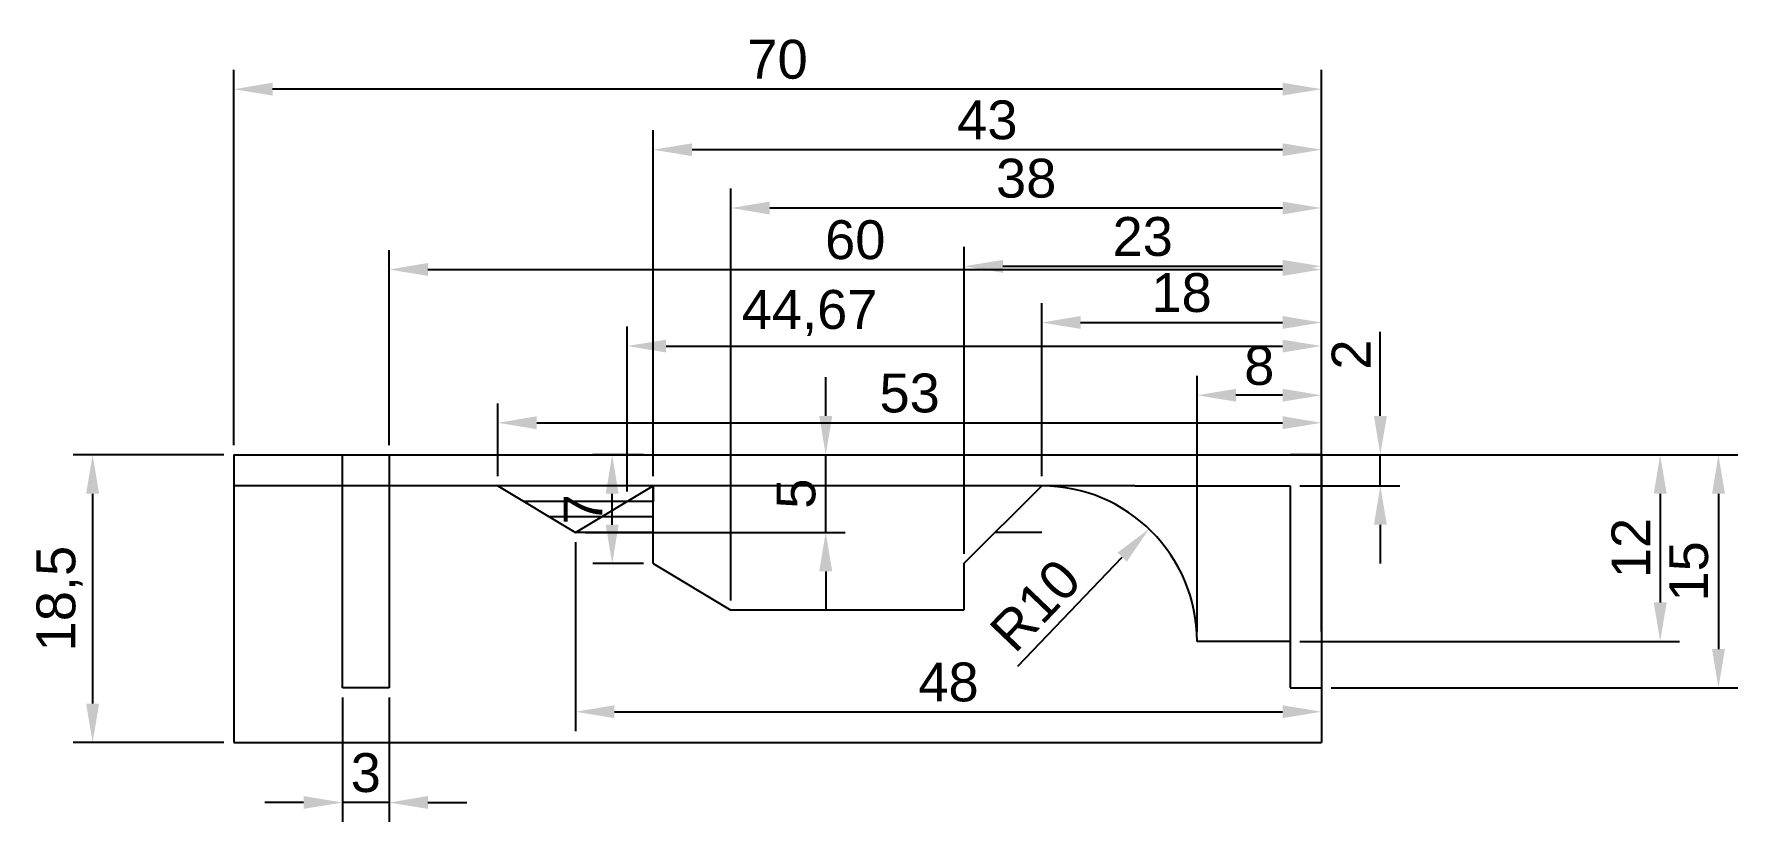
# Model space of a CAD drawing. Header units: millimetres. Extents: x 71 to 180, y 66 to 116.
import ezdxf

# ---------------------------------------------------------------- set-up
doc = ezdxf.new("R2010")
doc.units = ezdxf.units.MM
doc.styles.get("Standard").update_dxf_attribs({"font": 'arial.ttf'})
doc.dimstyles.new('ISO-25', dxfattribs={"dimtxt": 2.5, "dimasz": 2.5, "dimexe": 1.25, "dimexo": 0.625, "dimtad": 1, "dimtxsty": 'Standard', "dimcen": 2.5, "dimadec": 0, "dimazin": 0, "dimtfac": 1, "dimtmove": 0, "dimatfit": 3, "dimfxl": 1, "dimarcsym": 0})

# ---------------------------------------------------------------- blocks, each defined once
blk = doc.blocks.new('*D2')
at = {"color": 0, "lineweight": -2, "transparency": 16777216}
for p, q in [((83.42, 89.84), (83.42, 113.98)), ((153.42, 89.84), (153.42, 113.98)), ((150.92, 112.73), (85.92, 112.73))]:
    blk.add_line(p, q, dxfattribs=at)
at = {"color": 0, "transparency": 16777216}
for points in [[(85.92, 113.15), (85.92, 112.32), (83.42, 112.73)], [(150.92, 113.15), (150.92, 112.32), (153.42, 112.73)]]:
    blk.add_solid(points, dxfattribs=at)
at = {"layer": 'Defpoints', "color": 0, "transparency": 16777216}
for p in [(83.42, 112.73), (83.42, 89.21), (153.42, 89.21)]:
    blk.add_point(p, dxfattribs=at)
at = {"color": 0, "transparency": 16777216, "insert": (118.42, 114.64), "char_height": 2.5, "attachment_point": 5}
blk.add_mtext('70', dxfattribs=at)
blk = doc.blocks.new('*D3')
at = {"color": 0, "lineweight": -2, "transparency": 16777216}
for p, q in [((82.79, 89.21), (73.09, 89.21)), ((74.34, 86.71), (74.34, 73.21)), ((82.79, 70.71), (73.09, 70.71))]:
    blk.add_line(p, q, dxfattribs=at)
at = {"color": 0, "transparency": 16777216}
for points in [[(73.92, 86.71), (74.76, 86.71), (74.34, 89.21)], [(73.92, 73.21), (74.76, 73.21), (74.34, 70.71)]]:
    blk.add_solid(points, dxfattribs=at)
at = {"layer": 'Defpoints', "color": 0, "transparency": 16777216}
for p in [(83.42, 89.21), (74.34, 70.71), (83.42, 70.71)]:
    blk.add_point(p, dxfattribs=at)
at = {"color": 0, "transparency": 16777216, "insert": (72.21, 79.96), "char_height": 2.5, "attachment_point": 5, "rotation": 90}
blk.add_mtext('18,5', dxfattribs=at)
blk = doc.blocks.new('*D4')
at = {"color": 0, "lineweight": -2, "transparency": 16777216}
for p, q in [((157.21, 91.71), (157.21, 97.12)), ((152.04, 89.21), (158.46, 89.21)), ((157.21, 87.21), (157.21, 89.21)), ((152.04, 87.21), (158.46, 87.21)), ((157.21, 84.71), (157.21, 82.21))]:
    blk.add_line(p, q, dxfattribs=at)
at = {"color": 0, "transparency": 16777216}
for points in [[(156.8, 91.71), (157.63, 91.71), (157.21, 89.21)], [(156.8, 84.71), (157.63, 84.71), (157.21, 87.21)]]:
    blk.add_solid(points, dxfattribs=at)
at = {"layer": 'Defpoints', "color": 0, "transparency": 16777216}
for p in [(151.42, 89.21), (157.21, 89.21), (151.42, 87.21)]:
    blk.add_point(p, dxfattribs=at)
at = {"color": 0, "transparency": 16777216, "insert": (155.33, 95.66), "char_height": 2.5, "attachment_point": 5, "rotation": 90}
blk.add_mtext('2', dxfattribs=at)
blk = doc.blocks.new('*D5')
at = {"color": 0, "lineweight": -2, "transparency": 16777216}
for p, q in [((154.04, 89.21), (180.22, 89.21)), ((178.97, 86.71), (178.97, 76.71)), ((154.04, 74.21), (180.22, 74.21))]:
    blk.add_line(p, q, dxfattribs=at)
at = {"color": 0, "transparency": 16777216}
for points in [[(178.56, 86.71), (179.39, 86.71), (178.97, 89.21)], [(178.56, 76.71), (179.39, 76.71), (178.97, 74.21)]]:
    blk.add_solid(points, dxfattribs=at)
at = {"layer": 'Defpoints', "color": 0, "transparency": 16777216}
for p in [(153.42, 89.21), (153.42, 74.21), (178.97, 74.21)]:
    blk.add_point(p, dxfattribs=at)
at = {"color": 0, "transparency": 16777216, "insert": (177.07, 81.71), "char_height": 2.5, "attachment_point": 5, "rotation": 90}
blk.add_mtext('15', dxfattribs=at)
blk = doc.blocks.new('*D6')
at = {"color": 0, "lineweight": -2, "transparency": 16777216}
for p, q in [((152.04, 89.21), (176.47, 89.21)), ((175.22, 86.71), (175.22, 79.71)), ((152.04, 77.21), (176.47, 77.21))]:
    blk.add_line(p, q, dxfattribs=at)
at = {"color": 0, "transparency": 16777216}
for points in [[(174.81, 86.71), (175.64, 86.71), (175.22, 89.21)], [(174.81, 79.71), (175.64, 79.71), (175.22, 77.21)]]:
    blk.add_solid(points, dxfattribs=at)
at = {"layer": 'Defpoints', "color": 0, "transparency": 16777216}
for p in [(151.42, 89.21), (151.42, 77.21), (175.22, 77.21)]:
    blk.add_point(p, dxfattribs=at)
at = {"color": 0, "transparency": 16777216, "insert": (173.34, 83.21), "char_height": 2.5, "attachment_point": 5, "rotation": 90}
blk.add_mtext('12', dxfattribs=at)
blk = doc.blocks.new('*D1')
at = {"color": 0, "lineweight": -2, "transparency": 16777216}
for p, q in [((145.42, 77.84), (145.42, 94.29)), ((153.42, 77.84), (153.42, 94.29)), ((150.92, 93.04), (147.92, 93.04))]:
    blk.add_line(p, q, dxfattribs=at)
at = {"color": 0, "transparency": 16777216}
for points in [[(147.92, 93.46), (147.92, 92.63), (145.42, 93.04)], [(150.92, 93.46), (150.92, 92.63), (153.42, 93.04)]]:
    blk.add_solid(points, dxfattribs=at)
at = {"layer": 'Defpoints', "color": 0, "transparency": 16777216}
for p in [(145.42, 93.04), (145.42, 77.21), (153.42, 77.21)]:
    blk.add_point(p, dxfattribs=at)
at = {"color": 0, "transparency": 16777216, "insert": (149.42, 94.94), "char_height": 2.5, "attachment_point": 5}
blk.add_mtext('8', dxfattribs=at)
blk = doc.blocks.new('*D7')
at = {"color": 0, "lineweight": -2, "transparency": 16777216}
for p, q in [((135.42, 87.84), (135.42, 98.97)), ((153.42, 87.84), (153.42, 98.97)), ((137.92, 97.72), (150.92, 97.72))]:
    blk.add_line(p, q, dxfattribs=at)
at = {"color": 0, "transparency": 16777216}
for points in [[(137.92, 98.14), (137.92, 97.31), (135.42, 97.72)], [(150.92, 98.14), (150.92, 97.31), (153.42, 97.72)]]:
    blk.add_solid(points, dxfattribs=at)
at = {"layer": 'Defpoints', "color": 0, "transparency": 16777216}
for p in [(153.42, 97.72), (135.42, 87.21), (153.42, 87.21)]:
    blk.add_point(p, dxfattribs=at)
at = {"color": 0, "transparency": 16777216, "insert": (144.42, 99.63), "char_height": 2.5, "attachment_point": 5}
blk.add_mtext('18', dxfattribs=at)
blk = doc.blocks.new('*D8')
at = {"color": 0, "lineweight": -2, "transparency": 16777216}
for p, q in [((110.42, 87.84), (110.42, 110.09)), ((153.42, 87.84), (153.42, 110.09)), ((150.92, 108.84), (112.92, 108.84))]:
    blk.add_line(p, q, dxfattribs=at)
at = {"color": 0, "transparency": 16777216}
for points in [[(112.92, 109.25), (112.92, 108.42), (110.42, 108.84)], [(150.92, 109.25), (150.92, 108.42), (153.42, 108.84)]]:
    blk.add_solid(points, dxfattribs=at)
at = {"layer": 'Defpoints', "color": 0, "transparency": 16777216}
for p in [(110.42, 108.84), (110.42, 87.21), (153.42, 87.21)]:
    blk.add_point(p, dxfattribs=at)
at = {"color": 0, "transparency": 16777216, "insert": (131.92, 110.74), "char_height": 2.5, "attachment_point": 5}
blk.add_mtext('43', dxfattribs=at)
blk = doc.blocks.new('*D9')
at = {"color": 0, "lineweight": -2, "transparency": 16777216}
for p, q in [((115.42, 79.84), (115.42, 106.34)), ((153.42, 79.84), (153.42, 106.34)), ((117.92, 105.09), (150.92, 105.09))]:
    blk.add_line(p, q, dxfattribs=at)
at = {"color": 0, "transparency": 16777216}
for points in [[(117.92, 105.5), (117.92, 104.67), (115.42, 105.09)], [(150.92, 105.5), (150.92, 104.67), (153.42, 105.09)]]:
    blk.add_solid(points, dxfattribs=at)
at = {"layer": 'Defpoints', "color": 0, "transparency": 16777216}
for p in [(153.42, 105.09), (115.42, 79.21), (153.42, 79.21)]:
    blk.add_point(p, dxfattribs=at)
at = {"color": 0, "transparency": 16777216, "insert": (134.42, 106.99), "char_height": 2.5, "attachment_point": 5}
blk.add_mtext('38', dxfattribs=at)
blk = doc.blocks.new('*D10')
at = {"color": 0, "lineweight": -2, "transparency": 16777216}
for p, q in [((130.42, 82.84), (130.42, 102.59)), ((153.42, 82.84), (153.42, 102.59)), ((132.92, 101.34), (150.92, 101.34))]:
    blk.add_line(p, q, dxfattribs=at)
at = {"color": 0, "transparency": 16777216}
for points in [[(132.92, 101.75), (132.92, 100.92), (130.42, 101.34)], [(150.92, 101.75), (150.92, 100.92), (153.42, 101.34)]]:
    blk.add_solid(points, dxfattribs=at)
at = {"layer": 'Defpoints', "color": 0, "transparency": 16777216}
for p in [(153.42, 101.34), (130.42, 82.21), (153.42, 82.21)]:
    blk.add_point(p, dxfattribs=at)
at = {"color": 0, "transparency": 16777216, "insert": (141.92, 103.24), "char_height": 2.5, "attachment_point": 5}
blk.add_mtext('23', dxfattribs=at)
blk = doc.blocks.new('*D12')
at = {"color": 0, "lineweight": -2, "transparency": 16777216}
for p, q in [((109.79, 89.21), (106.53, 89.21)), ((107.78, 84.71), (107.78, 86.71)), ((109.79, 82.21), (106.53, 82.21))]:
    blk.add_line(p, q, dxfattribs=at)
at = {"color": 0, "transparency": 16777216}
for points in [[(107.36, 86.71), (108.19, 86.71), (107.78, 89.21)], [(107.36, 84.71), (108.19, 84.71), (107.78, 82.21)]]:
    blk.add_solid(points, dxfattribs=at)
at = {"layer": 'Defpoints', "color": 0, "transparency": 16777216}
for p in [(107.78, 89.21), (110.42, 89.21), (110.42, 82.21)]:
    blk.add_point(p, dxfattribs=at)
at = {"color": 0, "transparency": 16777216, "insert": (105.9, 85.71), "char_height": 2.5, "attachment_point": 5, "rotation": 90}
blk.add_mtext('7', dxfattribs=at)
blk = doc.blocks.new('*D13')
at = {"color": 0, "lineweight": -2, "transparency": 16777216}
blk.add_line((133.89, 75.61), (140.6, 82.63), dxfattribs=at)
at = {"color": 0, "transparency": 16777216}
blk.add_solid([(140.3, 82.92), (140.9, 82.34), (142.33, 84.44)], dxfattribs=at)
at = {"layer": 'Defpoints', "color": 0, "transparency": 16777216}
for p in [(142.33, 84.44), (135.42, 77.21)]:
    blk.add_point(p, dxfattribs=at)
at = {"color": 0, "transparency": 16777216, "insert": (135.01, 79.53), "char_height": 2.5, "attachment_point": 5, "rotation": 46.2803}
blk.add_mtext('R10', dxfattribs=at)
blk = doc.blocks.new('*D14')
at = {"color": 0, "lineweight": -2, "transparency": 16777216}
for p, q in [((93.42, 89.84), (93.42, 102.38)), ((153.42, 89.84), (153.42, 102.38)), ((95.92, 101.13), (150.92, 101.13))]:
    blk.add_line(p, q, dxfattribs=at)
at = {"color": 0, "transparency": 16777216}
for points in [[(95.92, 101.55), (95.92, 100.72), (93.42, 101.13)], [(150.92, 101.55), (150.92, 100.72), (153.42, 101.13)]]:
    blk.add_solid(points, dxfattribs=at)
at = {"layer": 'Defpoints', "color": 0, "transparency": 16777216}
for p in [(153.42, 101.13), (93.42, 89.21), (153.42, 89.21)]:
    blk.add_point(p, dxfattribs=at)
at = {"color": 0, "transparency": 16777216, "insert": (123.42, 103.03), "char_height": 2.5, "attachment_point": 5}
blk.add_mtext('60', dxfattribs=at)
blk = doc.blocks.new('*D15')
at = {"color": 0, "lineweight": -2, "transparency": 16777216}
for p, q in [((100.42, 87.84), (100.42, 92.52)), ((153.42, 87.84), (153.42, 92.52)), ((102.92, 91.27), (150.92, 91.27))]:
    blk.add_line(p, q, dxfattribs=at)
at = {"color": 0, "transparency": 16777216}
for points in [[(102.92, 91.69), (102.92, 90.86), (100.42, 91.27)], [(150.92, 91.69), (150.92, 90.86), (153.42, 91.27)]]:
    blk.add_solid(points, dxfattribs=at)
at = {"layer": 'Defpoints', "color": 0, "transparency": 16777216}
for p in [(153.42, 91.27), (100.42, 87.21), (153.42, 87.21)]:
    blk.add_point(p, dxfattribs=at)
at = {"color": 0, "transparency": 16777216, "insert": (126.92, 93.17), "char_height": 2.5, "attachment_point": 5}
blk.add_mtext('53', dxfattribs=at)
blk = doc.blocks.new('*D16')
at = {"color": 0, "lineweight": -2, "transparency": 16777216}
for p, q in [((105.42, 83.59), (105.42, 71.43)), ((153.42, 83.59), (153.42, 71.43)), ((107.92, 72.68), (150.92, 72.68))]:
    blk.add_line(p, q, dxfattribs=at)
at = {"color": 0, "transparency": 16777216}
for points in [[(107.92, 73.1), (107.92, 72.27), (105.42, 72.68)], [(150.92, 73.1), (150.92, 72.27), (153.42, 72.68)]]:
    blk.add_solid(points, dxfattribs=at)
at = {"layer": 'Defpoints', "color": 0, "transparency": 16777216}
for p in [(105.42, 84.21), (153.42, 84.21), (153.42, 72.68)]:
    blk.add_point(p, dxfattribs=at)
at = {"color": 0, "transparency": 16777216, "insert": (129.42, 74.58), "char_height": 2.5, "attachment_point": 5}
blk.add_mtext('48', dxfattribs=at)
blk = doc.blocks.new('*D17')
at = {"color": 0, "lineweight": -2, "transparency": 16777216}
for p, q in [((121.52, 91.71), (121.52, 94.21)), ((106.04, 89.21), (122.77, 89.21)), ((121.52, 84.21), (121.52, 89.21)), ((106.04, 84.21), (122.77, 84.21)), ((121.52, 81.71), (121.52, 79.21))]:
    blk.add_line(p, q, dxfattribs=at)
at = {"color": 0, "transparency": 16777216}
for points in [[(121.1, 91.71), (121.94, 91.71), (121.52, 89.21)], [(121.1, 81.71), (121.94, 81.71), (121.52, 84.21)]]:
    blk.add_solid(points, dxfattribs=at)
at = {"layer": 'Defpoints', "color": 0, "transparency": 16777216}
for p in [(105.42, 89.21), (121.52, 89.21), (105.42, 84.21)]:
    blk.add_point(p, dxfattribs=at)
at = {"color": 0, "transparency": 16777216, "insert": (119.62, 86.71), "char_height": 2.5, "attachment_point": 5, "rotation": 90}
blk.add_mtext('5', dxfattribs=at)
blk = doc.blocks.new('*D19')
at = {"color": 0, "lineweight": -2, "transparency": 16777216}
for p, q in [((90.42, 73.59), (90.42, 65.59)), ((93.42, 73.59), (93.42, 65.59)), ((87.92, 66.84), (85.42, 66.84)), ((93.42, 66.84), (90.42, 66.84)), ((95.92, 66.84), (98.42, 66.84))]:
    blk.add_line(p, q, dxfattribs=at)
at = {"color": 0, "transparency": 16777216}
for points in [[(87.92, 67.26), (87.92, 66.43), (90.42, 66.84)], [(95.92, 67.26), (95.92, 66.43), (93.42, 66.84)]]:
    blk.add_solid(points, dxfattribs=at)
at = {"layer": 'Defpoints', "color": 0, "transparency": 16777216}
for p in [(90.42, 74.21), (93.42, 74.21), (90.42, 66.84)]:
    blk.add_point(p, dxfattribs=at)
at = {"color": 0, "transparency": 16777216, "insert": (91.92, 68.75), "char_height": 2.5, "attachment_point": 5}
blk.add_mtext('3', dxfattribs=at)
blk = doc.blocks.new('*D20')
at = {"color": 0, "lineweight": -2, "transparency": 16777216}
for p, q in [((108.75, 86.84), (108.75, 97.46)), ((153.42, 86.69), (153.42, 97.46)), ((111.25, 96.21), (150.92, 96.21))]:
    blk.add_line(p, q, dxfattribs=at)
at = {"color": 0, "transparency": 16777216}
for points in [[(111.25, 96.62), (111.25, 95.79), (108.75, 96.21)], [(150.92, 96.62), (150.92, 95.79), (153.42, 96.21)]]:
    blk.add_solid(points, dxfattribs=at)
at = {"layer": 'Defpoints', "color": 0, "transparency": 16777216}
for p in [(153.42, 96.21), (108.75, 86.21), (153.42, 86.06)]:
    blk.add_point(p, dxfattribs=at)
at = {"color": 0, "transparency": 16777216, "insert": (120.48, 98.33), "char_height": 2.5, "attachment_point": 5}
blk.add_mtext('44,67', dxfattribs=at)

msp = doc.modelspace()

# ---------------------------------------------------------------- linework, layer by layer
for p, q in [((83.418, 89.211), (83.418, 70.711)), ((83.418, 89.211), (153.418, 89.211)), ((90.418, 74.211), (90.418, 89.211)), ((93.418, 89.211), (93.418, 74.211)), ((153.418, 89.211), (151.418, 89.211)), ((153.418, 89.211), (153.418, 70.711)), ((153.418, 89.211), (153.418, 87.211)), ((141.418, 87.211), (83.418, 87.211)), ((100.418, 87.211), (105.418, 84.211)), ((105.418, 84.211), (110.418, 87.211)), ((110.418, 82.211), (110.418, 87.211)), ((110.418, 87.211), (110.418, 86.211)), ((130.418, 82.211), (135.418, 87.211)), ((135.418, 87.211), (135.418, 87.211)), ((141.418, 87.211), (151.418, 87.211)), ((151.418, 87.211), (151.418, 74.211)), ((151.418, 87.211), (151.418, 84.211)), ((151.418, 87.211), (151.418, 77.961)), ((151.418, 87.211), (151.418, 84.211)), ((151.418, 87.211), (151.418, 84.211)), ((110.418, 86.211), (102.084, 86.211)), ((110.418, 85.211), (103.751, 85.211)), ((110.418, 84.211), (105.418, 84.211)), ((135.418, 84.211), (132.418, 84.211)), ((110.418, 82.211), (115.418, 79.211)), ((130.418, 82.211), (130.418, 79.211)), ((130.418, 79.211), (115.418, 79.211)), ((151.418, 77.961), (151.418, 77.961)), ((151.418, 77.211), (145.418, 77.211)), ((145.418, 77.211), (145.418, 77.211)), ((151.418, 77.211), (151.418, 77.211)), ((93.418, 74.211), (90.418, 74.211)), ((151.418, 74.211), (153.418, 74.211)), ((83.418, 70.711), (153.418, 70.711))]:
    msp.add_line(p, q)
msp.add_arc((135.418, 77.211), 10, 0, 90)

# ---------------------------------------------------------------- dimensions: what is measured, and where the dimension line sits
for base, p1, p2, picture, middle in [((83.418, 112.734), (153.418, 89.211), (83.418, 89.211), '*D2', (118.418, 112.734)), ((153.418, 97.724), (135.418, 87.211), (153.418, 87.211), '*D7', (144.418, 97.724)), ((153.418, 96.206), (108.751, 86.211), (153.418, 86.064), '*D20', (120.484, 96.206)), ((145.418, 93.042), (153.418, 77.211), (145.418, 77.211), '*D1', (149.418, 93.042))]:
    dim = msp.add_linear_dim(base=base, p1=p1, p2=p2, dimstyle='ISO-25')
    dim.commit()
    dim.dimension.update_dxf_attribs({"geometry": picture, "text_midpoint": middle, "dimtype": 160})
for base, p1, p2, picture, middle in [((110.418, 108.836), (153.418, 87.211), (110.418, 87.211), '*D8', (131.918, 110.738)), ((153.418, 105.086), (115.418, 79.211), (153.418, 79.211), '*D9', (134.418, 106.988)), ((153.418, 101.132), (93.418, 89.211), (153.418, 89.211), '*D14', (123.418, 103.033)), ((153.418, 101.336), (130.418, 82.211), (153.418, 82.211), '*D10', (141.918, 103.238)), ((153.418, 91.272), (100.418, 87.211), (153.418, 87.211), '*D15', (126.918, 93.175)), ((153.418, 72.682), (105.418, 84.211), (153.418, 84.211), '*D16', (129.418, 74.584)), ((90.418, 66.845), (93.418, 74.211), (90.418, 74.211), '*D19', (91.918, 68.747))]:
    dim = msp.add_linear_dim(base=base, p1=p1, p2=p2, dimstyle='ISO-25')
    dim.commit()
    dim.dimension.update_dxf_attribs({"geometry": picture, "text_midpoint": middle})
for base, p1, p2, picture, middle in [((157.212, 89.211), (151.418, 87.211), (151.418, 89.211), '*D4', (155.332, 95.664)), ((121.521, 89.211), (105.418, 84.211), (105.418, 89.211), '*D17', (119.625, 86.711)), ((74.34, 70.711), (83.418, 89.211), (83.418, 70.711), '*D3', (72.213, 79.961)), ((107.777, 89.211), (110.418, 82.211), (110.418, 89.211), '*D12', (105.902, 85.711))]:
    dim = msp.add_linear_dim(base=base, p1=p1, p2=p2, angle=90, dimstyle='ISO-25')
    dim.commit()
    dim.dimension.update_dxf_attribs({"geometry": picture, "text_midpoint": middle})
for base, p1, p2, picture, middle in [((175.225, 77.211), (151.418, 89.211), (151.418, 77.211), '*D6', (175.225, 83.211)), ((178.975, 74.211), (153.418, 89.211), (153.418, 74.211), '*D5', (178.975, 81.711))]:
    dim = msp.add_linear_dim(base=base, p1=p1, p2=p2, angle=90, dimstyle='ISO-25')
    dim.commit()
    dim.dimension.update_dxf_attribs({"geometry": picture, "text_midpoint": middle, "dimtype": 160})
dim = msp.add_radius_dim(center=(135.418, 77.211), mpoint=(142.329, 84.438), dimstyle='ISO-25')
dim.commit()
dim.dimension.update_dxf_attribs({"geometry": '*D13', "text_midpoint": (136.38, 78.217), "dimtype": 164})

doc.saveas('drawing.dxf')
